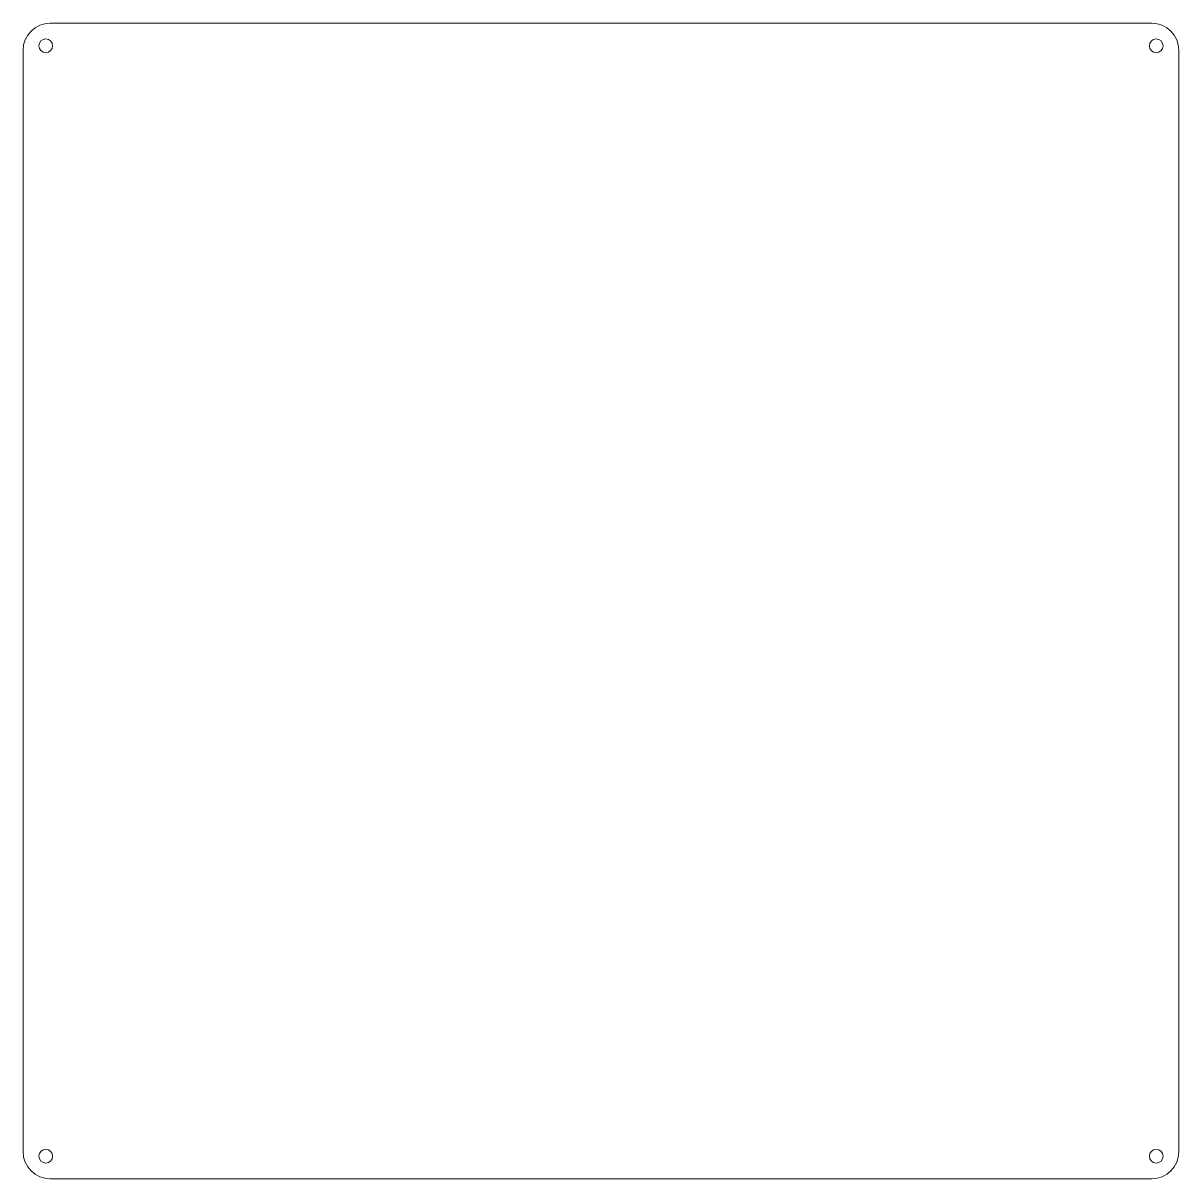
# Model space of a CAD drawing. Header units: millimetres. Extents: x -127 to 128, y -133 to 122.
import ezdxf

# ---------------------------------------------------------------- set-up
doc = ezdxf.new("R2010")
doc.units = ezdxf.units.MM

msp = doc.modelspace()

# ---------------------------------------------------------------- linework, layer by layer
at = {"color": 7, "linetype": 'Continuous', "lineweight": 15}
for p, q in [((121.5, 121.75), (-121.5, 121.75)), ((-127.5, 115.75), (-127.5, -127.25)), ((127.5, -127.25), (127.5, 115.75)), ((-121.5, -133.25), (121.5, -133.25))]:
    msp.add_line(p, q, dxfattribs=at)
for centre in [(-122.5, 116.75), (122.5, 116.75), (-122.5, -128.25), (122.5, -128.25)]:
    msp.add_circle(centre, 1.5, dxfattribs=at)
for centre, start, end in [((-121.5, 115.75), 90, 180), ((121.5, 115.75), 0, 90), ((-121.5, -127.25), 180, 270), ((121.5, -127.25), 270, 0)]:
    msp.add_arc(centre, 6, start, end, dxfattribs=at)

doc.saveas('drawing.dxf')
